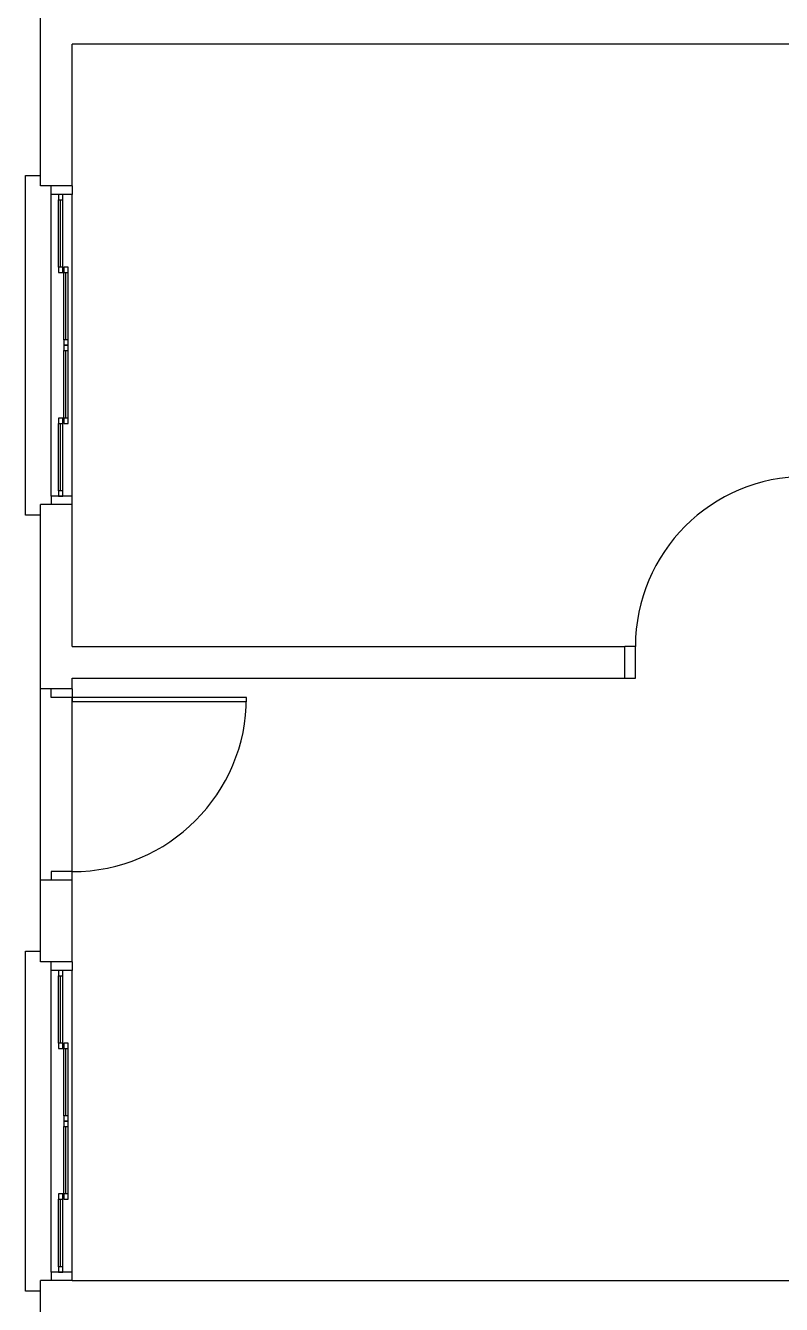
# Model space of a CAD drawing. Extents: x 241 to 398, y 106 to 179.
# Drawn here: x 247.13 to 250.68, y 114.92 to 120.94 of the extents above; entities that cross this region are included whole.
import ezdxf

# ---------------------------------------------------------------- set-up
doc = ezdxf.new("R2010")
doc.units = 0
doc.layers.add('ALVVISTA', color=8, linetype='CONTINUOUS')

msp = doc.modelspace()

# ---------------------------------------------------------------- linework, layer by layer
at = {"layer": 'ALVVISTA'}
for p, q in [((247.1952, 120.9319, -3.35), (247.1952, 121.0069, -3.35)), ((247.1952, 120.1894, -3.35), (247.1952, 120.9319, -3.35)), ((247.3452, 120.1894, -3.35), (247.3452, 120.8569, -3.35)), ((250.8952, 120.8569, -3.35), (247.3452, 120.8569, -3.35)), ((247.1252, 118.6394, -3.35), (247.1252, 120.2394, -3.35)), ((247.1252, 120.2394, -3.35), (247.1952, 120.2394, -3.35)), ((247.3452, 120.1894, -3.35), (247.1952, 120.1894, -3.35)), ((247.2452, 120.1494, -3.35), (247.2452, 120.1894, -3.35)), ((247.3452, 120.1894, -3.35), (247.3452, 120.1494, -3.35)), ((247.2452, 118.7294, -3.35), (247.2452, 120.1494, -3.35)), ((247.3452, 120.1494, -3.35), (247.2452, 120.1494, -3.35)), ((247.2802, 120.1494, -3.35), (247.2802, 120.1244, -3.35)), ((247.3002, 120.1494, -3.35), (247.2802, 120.1494, -3.35)), ((247.2802, 119.8069, -3.35), (247.2802, 120.1244, -3.35)), ((247.2802, 120.1244, -3.35), (247.3002, 120.1244, -3.35)), ((247.2902, 119.8069, -3.35), (247.2902, 120.1244, -3.35)), ((247.3002, 120.1244, -3.35), (247.3002, 120.1494, -3.35)), ((247.3002, 119.8069, -3.35), (247.3002, 120.1244, -3.35)), ((247.3452, 118.7294, -3.35), (247.3452, 120.1494, -3.35)), ((247.3002, 119.8069, -3.35), (247.2802, 119.8069, -3.35)), ((247.2802, 119.8069, -3.35), (247.2802, 119.7819, -3.35)), ((247.3002, 119.7819, -3.35), (247.3002, 119.8069, -3.35)), ((247.3052, 119.8069, -3.35), (247.3052, 119.7819, -3.35)), ((247.3252, 119.8069, -3.35), (247.3052, 119.8069, -3.35)), ((247.3252, 119.7819, -3.35), (247.3252, 119.8069, -3.35)), ((247.2802, 119.7819, -3.35), (247.3002, 119.7819, -3.35)), ((247.3052, 119.4644, -3.35), (247.3052, 119.7819, -3.35)), ((247.3052, 119.7819, -3.35), (247.3252, 119.7819, -3.35)), ((247.3152, 119.4644, -3.35), (247.3152, 119.7819, -3.35)), ((247.3252, 119.4644, -3.35), (247.3252, 119.7819, -3.35)), ((247.3252, 119.4644, -3.35), (247.3052, 119.4644, -3.35)), ((247.3052, 119.4644, -3.35), (247.3052, 119.4394, -3.35)), ((247.3052, 119.4394, -3.35), (247.3252, 119.4394, -3.35)), ((247.3052, 119.4394, -3.35), (247.3052, 119.4144, -3.35)), ((247.3252, 119.4394, -3.35), (247.3052, 119.4394, -3.35)), ((247.3252, 119.4394, -3.35), (247.3252, 119.4644, -3.35)), ((247.3252, 119.4144, -3.35), (247.3252, 119.4394, -3.35)), ((247.3052, 119.0969, -3.35), (247.3052, 119.4144, -3.35)), ((247.3052, 119.4144, -3.35), (247.3252, 119.4144, -3.35)), ((247.3152, 119.0969, -3.35), (247.3152, 119.4144, -3.35)), ((247.3252, 119.0969, -3.35), (247.3252, 119.4144, -3.35)), ((247.2802, 119.0969, -3.35), (247.2802, 119.0719, -3.35)), ((247.3002, 119.0969, -3.35), (247.2802, 119.0969, -3.35)), ((247.3002, 119.0719, -3.35), (247.3002, 119.0969, -3.35)), ((247.3252, 119.0969, -3.35), (247.3052, 119.0969, -3.35)), ((247.3052, 119.0969, -3.35), (247.3052, 119.0719, -3.35)), ((247.3252, 119.0719, -3.35), (247.3252, 119.0969, -3.35)), ((247.2802, 118.7544, -3.35), (247.2802, 119.0719, -3.35)), ((247.2802, 119.0719, -3.35), (247.3002, 119.0719, -3.35)), ((247.2902, 118.7544, -3.35), (247.2902, 119.0719, -3.35)), ((247.3002, 118.7544, -3.35), (247.3002, 119.0719, -3.35)), ((247.3052, 119.0719, -3.35), (247.3252, 119.0719, -3.35)), ((247.3452, 118.7294, -3.35), (247.2452, 118.7294, -3.35)), ((247.2452, 118.7294, -3.35), (247.2452, 118.6894, -3.35)), ((247.3002, 118.7544, -3.35), (247.2802, 118.7544, -3.35)), ((247.2802, 118.7544, -3.35), (247.2802, 118.7294, -3.35)), ((247.2802, 118.7294, -3.35), (247.3002, 118.7294, -3.35)), ((247.3002, 118.7294, -3.35), (247.3002, 118.7544, -3.35)), ((247.3452, 118.6894, -3.35), (247.3452, 118.7294, -3.35)), ((247.1952, 117.9469, -3.35), (247.1952, 118.6894, -3.35)), ((247.3452, 118.6894, -3.35), (247.1952, 118.6894, -3.35)), ((247.3452, 118.0219, -3.35), (247.3452, 118.6894, -3.35)), ((247.1952, 118.6394, -3.35), (247.1252, 118.6394, -3.35)), ((247.3452, 118.0219, -3.35), (249.9452, 118.0219, -3.35)), ((249.9452, 117.8719, -3.35), (249.9452, 118.0219, -3.35)), ((249.9952, 118.0219, -3.35), (249.9452, 118.0219, -3.35)), ((249.9952, 117.8719, -3.35), (249.9952, 118.0219, -3.35)), ((247.1952, 117.8219, -3.35), (247.1952, 117.9469, -3.35)), ((247.3452, 117.8719, -3.35), (249.9452, 117.8719, -3.35)), ((247.3452, 117.8219, -3.35), (247.3452, 117.8719, -3.35)), ((249.9452, 117.8719, -3.35), (249.9952, 117.8719, -3.35)), ((247.3452, 117.8219, -3.35), (247.1952, 117.8219, -3.35)), ((247.1952, 116.9219, -3.35), (247.1952, 117.8219, -3.35)), ((247.1952, 117.8219, -3.35), (247.1952, 117.8219, -3.35)), ((247.2452, 117.7819, -3.35), (247.2452, 117.8219, -3.35)), ((247.3452, 117.8219, -3.35), (247.3452, 117.7819, -3.35)), ((247.3452, 117.7819, -3.35), (247.2452, 117.7819, -3.35)), ((247.3452, 116.9619, -3.35), (247.3452, 117.7819, -3.35)), ((248.1652, 117.7819, -3.35), (247.3452, 117.7819, -3.35)), ((247.3452, 117.7819, -3.35), (247.3452, 117.7619, -3.35)), ((247.3452, 117.7619, -3.35), (248.1652, 117.7619, -3.35)), ((248.1652, 117.7619, -3.35), (248.1652, 117.7819, -3.35)), ((247.1952, 116.5369, -3.35), (247.1952, 116.9219, -3.35)), ((247.3452, 116.9219, -3.35), (247.1952, 116.9219, -3.35)), ((247.1952, 116.9219, -3.35), (247.1952, 116.9219, -3.35)), ((247.3452, 116.9619, -3.35), (247.2452, 116.9619, -3.35)), ((247.2452, 116.9619, -3.35), (247.2452, 116.9219, -3.35)), ((247.3452, 116.9219, -3.35), (247.3452, 116.9619, -3.35)), ((247.3452, 116.5369, -3.35), (247.3452, 116.9219, -3.35)), ((247.1252, 114.9869, -3.35), (247.1252, 116.5869, -3.35)), ((247.1252, 116.5869, -3.35), (247.1952, 116.5869, -3.35)), ((247.3452, 116.5369, -3.35), (247.1952, 116.5369, -3.35)), ((247.2452, 116.4969, -3.35), (247.2452, 116.5369, -3.35)), ((247.2452, 115.0769, -3.35), (247.2452, 116.4969, -3.35)), ((247.3452, 116.4969, -3.35), (247.2452, 116.4969, -3.35)), ((247.2802, 116.4969, -3.35), (247.2802, 116.4719, -3.35)), ((247.3002, 116.4969, -3.35), (247.2802, 116.4969, -3.35)), ((247.3002, 116.4719, -3.35), (247.3002, 116.4969, -3.35)), ((247.3452, 116.5369, -3.35), (247.3452, 116.4969, -3.35)), ((247.3452, 115.0769, -3.35), (247.3452, 116.4969, -3.35)), ((247.2802, 116.1544, -3.35), (247.2802, 116.4719, -3.35)), ((247.2802, 116.4719, -3.35), (247.3002, 116.4719, -3.35)), ((247.2902, 116.1544, -3.35), (247.2902, 116.4719, -3.35)), ((247.3002, 116.1544, -3.35), (247.3002, 116.4719, -3.35)), ((247.3002, 116.1544, -3.35), (247.2802, 116.1544, -3.35)), ((247.2802, 116.1544, -3.35), (247.2802, 116.1294, -3.35)), ((247.2802, 116.1294, -3.35), (247.3002, 116.1294, -3.35)), ((247.3002, 116.1294, -3.35), (247.3002, 116.1544, -3.35)), ((247.3052, 116.1544, -3.35), (247.3052, 116.1294, -3.35)), ((247.3252, 116.1544, -3.35), (247.3052, 116.1544, -3.35)), ((247.3052, 115.8119, -3.35), (247.3052, 116.1294, -3.35)), ((247.3052, 116.1294, -3.35), (247.3252, 116.1294, -3.35)), ((247.3152, 115.8119, -3.35), (247.3152, 116.1294, -3.35)), ((247.3252, 116.1294, -3.35), (247.3252, 116.1544, -3.35)), ((247.3252, 115.8119, -3.35), (247.3252, 116.1294, -3.35)), ((247.3252, 115.8119, -3.35), (247.3052, 115.8119, -3.35)), ((247.3052, 115.8119, -3.35), (247.3052, 115.7869, -3.35)), ((247.3052, 115.7869, -3.35), (247.3252, 115.7869, -3.35)), ((247.3052, 115.7869, -3.35), (247.3052, 115.7619, -3.35)), ((247.3252, 115.7869, -3.35), (247.3052, 115.7869, -3.35)), ((247.3252, 115.7869, -3.35), (247.3252, 115.8119, -3.35)), ((247.3252, 115.7619, -3.35), (247.3252, 115.7869, -3.35)), ((247.3052, 115.4444, -3.35), (247.3052, 115.7619, -3.35)), ((247.3052, 115.7619, -3.35), (247.3252, 115.7619, -3.35)), ((247.3152, 115.4444, -3.35), (247.3152, 115.7619, -3.35)), ((247.3252, 115.4444, -3.35), (247.3252, 115.7619, -3.35)), ((247.2802, 115.4444, -3.35), (247.2802, 115.4194, -3.35)), ((247.3002, 115.4444, -3.35), (247.2802, 115.4444, -3.35)), ((247.2802, 115.1019, -3.35), (247.2802, 115.4194, -3.35)), ((247.2802, 115.4194, -3.35), (247.3002, 115.4194, -3.35)), ((247.2902, 115.1019, -3.35), (247.2902, 115.4194, -3.35)), ((247.3002, 115.4194, -3.35), (247.3002, 115.4444, -3.35)), ((247.3002, 115.1019, -3.35), (247.3002, 115.4194, -3.35)), ((247.3252, 115.4444, -3.35), (247.3052, 115.4444, -3.35)), ((247.3052, 115.4444, -3.35), (247.3052, 115.4194, -3.35)), ((247.3052, 115.4194, -3.35), (247.3252, 115.4194, -3.35)), ((247.3252, 115.4194, -3.35), (247.3252, 115.4444, -3.35)), ((247.3452, 115.0769, -3.35), (247.2452, 115.0769, -3.35)), ((247.2452, 115.0769, -3.35), (247.2452, 115.0369, -3.35)), ((247.3002, 115.1019, -3.35), (247.2802, 115.1019, -3.35)), ((247.2802, 115.1019, -3.35), (247.2802, 115.0769, -3.35)), ((247.2802, 115.0769, -3.35), (247.3002, 115.0769, -3.35)), ((247.3002, 115.0769, -3.35), (247.3002, 115.1019, -3.35)), ((247.3452, 115.0369, -3.35), (247.3452, 115.0769, -3.35)), ((247.1952, 114.9869, -3.35), (247.1252, 114.9869, -3.35)), ((247.1952, 114.9619, -3.35), (247.1952, 115.0369, -3.35)), ((247.3452, 115.0369, -3.35), (247.1952, 115.0369, -3.35)), ((247.3452, 115.0369, -3.35), (247.3452, 115.0369, -3.35)), ((247.3452, 115.0369, -3.35), (250.8952, 115.0369, -3.35)), ((247.1952, 114.2194, -3.35), (247.1952, 114.9619, -3.35))]:
    msp.add_line(p, q, dxfattribs=at)
for centre, radius, start, end in [((250.7952, 118.0219, -3.35), 0.8, 90, 180), ((247.3452, 117.7819, -3.35), 0.82, 270, 0)]:
    msp.add_arc(centre, radius, start, end, dxfattribs=at)

doc.saveas('drawing.dxf')
